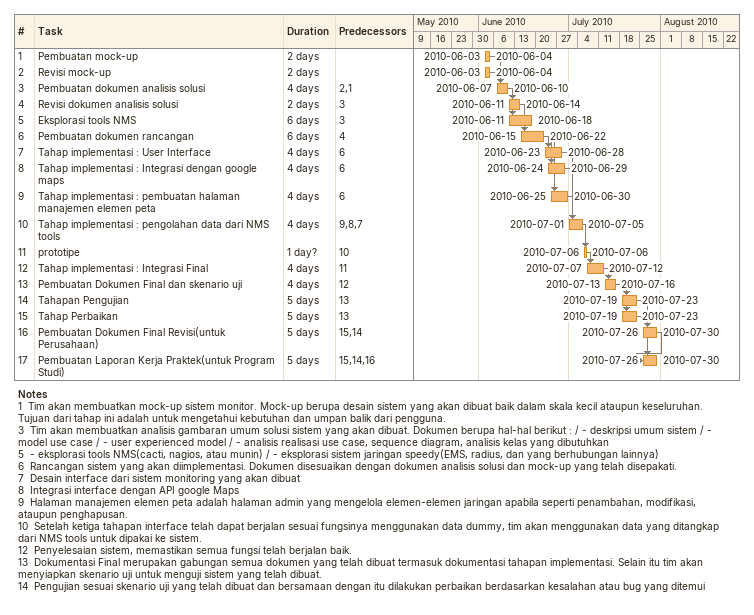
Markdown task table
| ID | Task | Duration | Start | Finish | Predecessors |
|---|---|---|---|---|---|
| 1 | Pembuatan mock-up | 2d | 2010-06-03 | 2010-06-04 |  |
| 2 | Revisi mock-up | 2d | 2010-06-03 | 2010-06-04 |  |
| 3 | Pembuatan dokumen analisis solusi | 4d | 2010-06-07 | 2010-06-10 | 2, 1 |
| 4 | Revisi dokumen analisis solusi | 2d | 2010-06-11 | 2010-06-14 | 3 |
| 5 | Eksplorasi tools NMS | 6d | 2010-06-11 | 2010-06-18 | 3 |
| 6 | Pembuatan dokumen rancangan | 6d | 2010-06-15 | 2010-06-22 | 4 |
| 7 | Tahap implementasi : User Interface | 4d | 2010-06-23 | 2010-06-28 | 6 |
| 8 | Tahap implementasi : Integrasi dengan google maps | 4d | 2010-06-24 | 2010-06-29 | 6 |
| 9 | Tahap implementasi : pembuatan halaman manajemen elemen peta | 4d | 2010-06-25 | 2010-06-30 | 6 |
| 10 | Tahap implementasi : pengolahan data dari NMS tools | 4d | 2010-07-01 | 2010-07-05 | 9, 8, 7 |
| 11 | prototipe | 1d? | 2010-07-06 | 2010-07-06 | 10 |
| 12 | Tahap implementasi : Integrasi Final | 4d | 2010-07-07 | 2010-07-12 | 11 |
| 13 | Pembuatan Dokumen Final dan skenario uji | 4d | 2010-07-13 | 2010-07-16 | 12 |
| 14 | Tahapan Pengujian | 5d | 2010-07-19 | 2010-07-23 | 13 |
| 15 | Tahap Perbaikan | 5d | 2010-07-19 | 2010-07-23 | 13 |
| 16 | Pembuatan Dokumen Final Revisi(untuk Perusahaan) | 5d | 2010-07-26 | 2010-07-30 | 15, 14 |
| 17 | Pembuatan Laporan Kerja Praktek(untuk Program Studi) | 5d | 2010-07-26 | 2010-07-30 | 15, 14, 16 |

Notes
- 1: Tim akan membuatkan mock-up sistem monitor. Mock-up berupa desain sistem yang akan dibuat baik dalam skala kecil ataupun keseluruhan. Tujuan dari tahap ini adalah untuk mengetahui kebutuhan dan umpan balik dari pengguna.
- 3: Tim akan membuatkan analisis gambaran umum solusi sistem yang akan dibuat. Dokumen berupa hal-hal berikut : / - deskripsi umum sistem / - model use case / - user experienced model / - analisis realisasi use case, sequence diagram, analisis kelas yang dibutuhkan
- 5: - eksplorasi tools NMS(cacti, nagios, atau munin) / - eksplorasi sistem jaringan speedy(EMS, radius, dan yang berhubungan lainnya)
- 6: Rancangan sistem yang akan diimplementasi. Dokumen disesuaikan dengan dokumen analisis solusi dan mock-up yang telah disepakati.
- 7: Desain interface dari sistem monitoring yang akan dibuat
- 8: Integrasi interface dengan API google Maps
- 9: Halaman manajemen elemen peta adalah halaman admin yang mengelola elemen-elemen jaringan apabila seperti penambahan, modifikasi, ataupun penghapusan.
- 10: Setelah ketiga tahapan interface telah dapat berjalan sesuai fungsinya menggunakan data dummy, tim akan menggunakan data yang ditangkap dari NMS tools untuk dipakai ke sistem.
- 12: Penyelesaian sistem, memastikan semua fungsi telah berjalan baik.
- 13: Dokumentasi Final merupakan gabungan semua dokumen yang telah dibuat termasuk dokumentasi tahapan implementasi. Selain itu tim akan menyiapkan skenario uji untuk menguji sistem yang telah dibuat.
- 14: Pengujian sesuai skenario uji yang telah dibuat dan bersamaan dengan itu dilakukan perbaikan berdasarkan kesalahan atau bug yang ditemui
